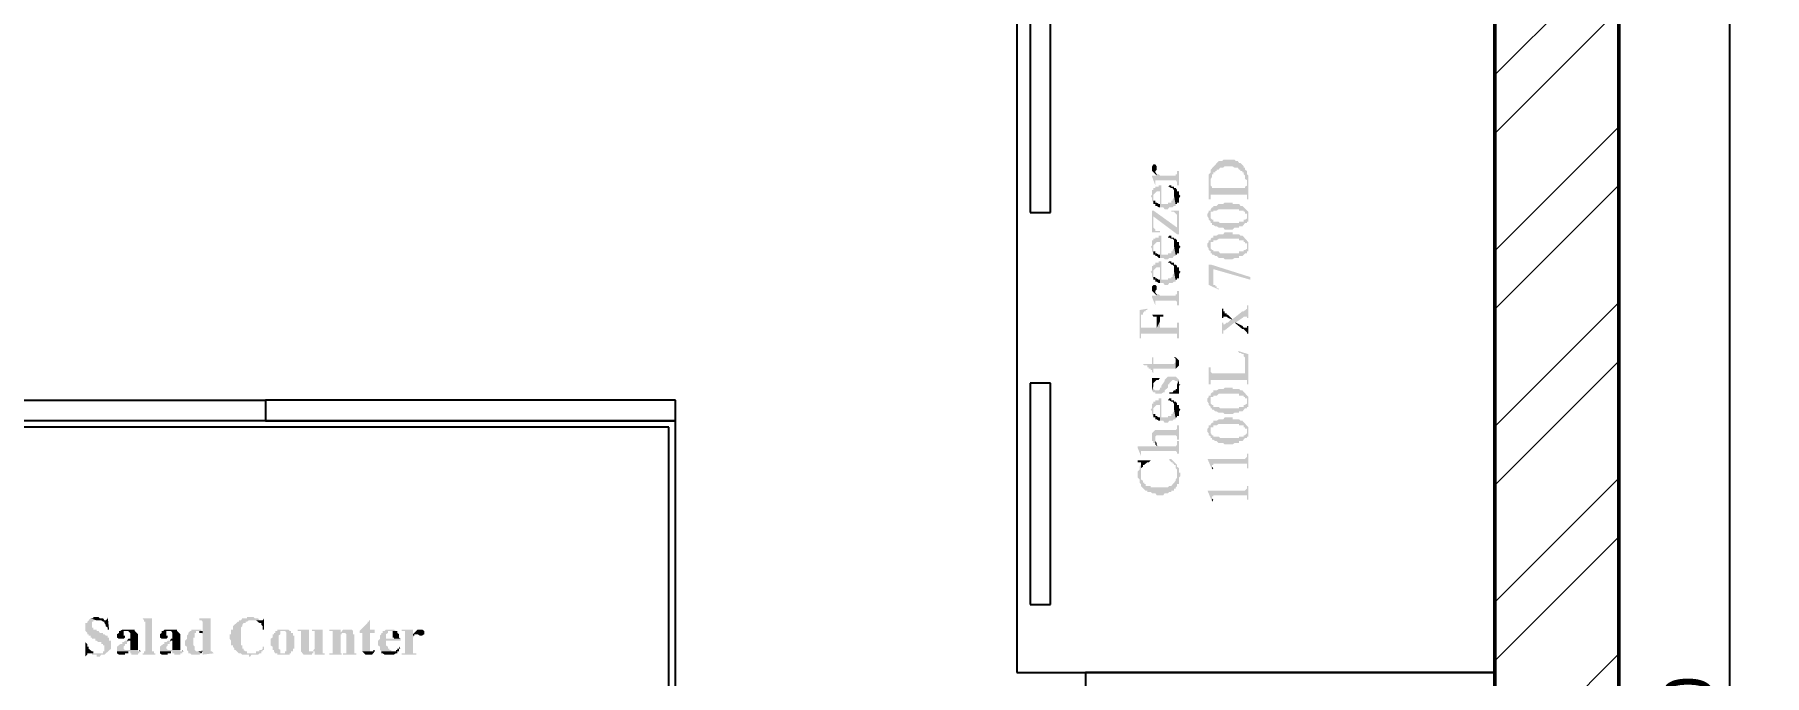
# Model space of a CAD drawing. Header units: millimetres. Extents: x 68727 to 319899, y -4876 to 265722.
# Drawn here: x 315072 to 317722, y 112807 to 113789 of the extents above; entities that cross this region are included whole.
import ezdxf

# ---------------------------------------------------------------- set-up
doc = ezdxf.new("R2010")
doc.units = ezdxf.units.MM
doc.linetypes.add('ACAD_ISO03W100', pattern=[30, 12, -18])
doc.linetypes.add('HIDDEN', pattern=[9.525, 6.35, -3.175])
doc.layers.add('Dimensions', color=172, linetype='Continuous')
doc.layers.add('glass', color=151, linetype='Continuous')
for name, color, linetype, lineweight in [('HACH', 252, 'Continuous', 13), ('LS_DR_Plan Beam', 9, 'HIDDEN', 0), ('LS_DR_Wall', 7, 'Continuous', 35), ('wall', 5, 'Continuous', 30)]:
    doc.layers.add(name, color=color, linetype=linetype, lineweight=lineweight)
doc.styles.get("Standard").update_dxf_attribs({"font": 'arial.ttf'})
doc.dimstyles.new('SC-25', dxfattribs={"dimtxt": 75, "dimasz": 0.4, "dimexe": 1, "dimexo": 100, "dimgap": 25, "dimtad": 1, "dimdec": 0, "dimzin": 0, "dimdsep": 46, "dimtxsty": 'Standard', "dimblk1": 'A1', "dimblk2": 'A1', "dimsah": 1, "dimcen": 0.09, "dimdle": 3, "dimclrd": 1, "dimclre": 1, "dimclrt": 1, "dimadec": 0, "dimazin": 0, "dimtfac": 1, "dimtdec": 0, "dimtofl": 0, "dimtmove": 0, "dimatfit": 2, "dimldrblk": 'A1', "dimfxl": 10, "dimfxlon": 1, "dimtolj": 1, "dimtzin": 0, "dimarcsym": 0})

# ---------------------------------------------------------------- blocks, each defined once
blk = doc.blocks.new('A1')
at = {"layer": 'wall', "color": 1}
for p, q in [((-138.1, 0), (-167.3, 40.5)), ((-167.3, -40.5), (-138.1, 0))]:
    blk.add_line(p, q, dxfattribs=at)
for centre, start, end in [((53.3, 586.5), 247.99998, 264.80355), ((53.3, -586.5), 95.19645, 112.00002)]:
    blk.add_arc(centre, 588.9, start, end, dxfattribs=at)
blk = doc.blocks.new('*D1001')
at = {"layer": 'Defpoints', "color": 0, "transparency": 16777216}
for p in [(317499, 115349.5), (317668.6, 115349.5), (317498.9, 110029.6)]:
    blk.add_point(p, dxfattribs=at)
at = {"layer": 'Dimensions', "color": 1, "lineweight": -2, "transparency": 16777216}
for p, q in [((317658.6, 115349.5), (317669.6, 115349.5)), ((317668.6, 110030), (317668.6, 115349.1)), ((317658.6, 110029.6), (317669.6, 110029.6))]:
    blk.add_line(p, q, dxfattribs=at)
at = {"layer": 'Dimensions', "color": 1, "lineweight": -2, "transparency": 16777216, "xscale": 0.4, "yscale": 0.4, "zscale": 0.4}
for p, rotation in [((317668.6, 115349.5), 90), ((317668.6, 110029.6), 270)]:
    blk.add_blockref('A1', p, dxfattribs=dict(at, rotation=rotation))
at = {"layer": 'Dimensions', "color": 1, "transparency": 16777216, "insert": (317605.3, 112689.5), "char_height": 75, "attachment_point": 5, "rotation": 90}
blk.add_mtext('\\A1;5320', dxfattribs=at)
blk = doc.blocks.new('kitchen')
at = {"layer": 'glass', "linetype": 'Continuous', "lineweight": -3}
for points in [[(-9.048, 46.302), (-9.084, 46.266), (-9.084, 46.178), (-9.172, 46.266), (-9.172, 46.39), (-9.137, 46.443), (-9.084, 46.443), (-9.048, 46.39), (-9.048, 46.302)], [(-6.632, 46.02), (-6.685, 46.055), (-6.685, 46.143), (-6.72, 46.178), (-6.72, 46.231), (-6.755, 46.231), (-6.755, 46.266), (-6.808, 46.266), (-6.808, 46.302), (-6.844, 46.302), (-6.879, 46.355), (-6.967, 46.355), (-7.02, 46.39), (-7.232, 46.39), (-7.267, 46.355), (-7.355, 46.355), (-7.39, 46.302), (-7.443, 46.302), (-7.443, 46.266), (-7.479, 46.266), (-7.479, 46.231), (-7.531, 46.231), (-7.531, 46.178), (-7.567, 46.178), (-7.567, 46.108), (-7.602, 46.055), (-7.602, 46.302), (-7.39, 46.531), (-7.302, 46.531), (-7.267, 46.566), (-6.967, 46.566), (-6.932, 46.531), (-6.879, 46.531), (-6.844, 46.478), (-6.808, 46.478), (-6.72, 46.39), (-6.72, 46.355), (-6.685, 46.355), (-6.685, 46.302), (-6.632, 46.266), (-6.632, 46.02)], [(-8.537, 45.332), (-8.59, 45.332), (-8.625, 45.296), (-8.713, 45.296), (-8.749, 45.243), (-8.837, 45.243), (-8.872, 45.296), (-8.96, 45.296), (-8.96, 45.72), (-9.048, 45.72), (-9.137, 45.631), (-9.137, 45.42), (-9.172, 45.473), (-9.172, 45.543), (-9.207, 45.596), (-9.172, 45.631), (-9.172, 45.755), (-9.137, 45.755), (-9.137, 45.808), (-9.084, 45.808), (-9.084, 45.843), (-8.996, 45.843), (-8.996, 45.878), (-8.925, 45.878), (-8.925, 45.385), (-8.749, 45.385), (-8.749, 45.42), (-8.66, 45.42), (-8.66, 45.473), (-8.625, 45.473), (-8.625, 45.508), (-8.59, 45.543), (-8.59, 45.631), (-8.537, 45.332)], [(-8.449, 45.878), (-8.502, 45.878), (-8.502, 45.967), (-8.537, 46.02), (-9.084, 46.02), (-9.084, 45.878), (-9.172, 46.108), (-9.172, 46.143), (-9.048, 46.143), (-9.048, 46.178), (-8.996, 46.178), (-8.96, 46.143), (-8.537, 46.143), (-8.537, 46.178), (-8.502, 46.178), (-8.502, 46.266), (-8.449, 46.266), (-8.449, 45.878)], [(-9.048, 46.143), (-9.084, 46.178), (-9.084, 46.231), (-9.048, 46.178), (-9.048, 46.143)], [(-8.413, 45.596), (-8.449, 45.543), (-8.449, 45.42), (-8.502, 45.42), (-8.502, 45.385), (-8.537, 45.385), (-8.537, 45.332), (-8.59, 45.631), (-8.59, 45.755), (-8.625, 45.808), (-8.66, 45.808), (-8.713, 45.843), (-8.749, 45.843), (-8.713, 45.878), (-8.66, 45.878), (-8.66, 45.843), (-8.59, 45.843), (-8.59, 45.808), (-8.537, 45.808), (-8.502, 45.755), (-8.502, 45.72), (-8.449, 45.72), (-8.449, 45.631), (-8.413, 45.596)], [(-6.597, 45.508), (-6.632, 45.508), (-6.632, 45.631), (-7.602, 45.631), (-7.602, 45.508), (-7.655, 45.508), (-7.655, 46.178), (-7.602, 46.231), (-7.602, 45.878), (-7.567, 45.843), (-7.567, 45.808), (-6.685, 45.808), (-6.685, 45.843), (-6.632, 45.878), (-6.632, 46.178), (-6.597, 46.143), (-6.597, 45.508)], [(-8.96, 45.296), (-8.996, 45.296), (-9.048, 45.332), (-9.084, 45.332), (-9.084, 45.385), (-9.137, 45.385), (-9.137, 45.473), (-9.084, 45.473), (-9.084, 45.42), (-9.048, 45.42), (-8.996, 45.385), (-8.96, 45.385), (-8.96, 45.296)], [(-6.597, 44.908), (-6.632, 45.049), (-6.632, 45.12), (-6.685, 45.12), (-6.685, 45.173), (-6.72, 45.173), (-6.72, 45.208), (-6.844, 45.208), (-6.844, 45.243), (-7.39, 45.243), (-7.443, 45.208), (-7.531, 45.208), (-7.531, 45.173), (-7.602, 45.173), (-7.602, 44.908), (-7.655, 44.961), (-7.655, 44.996), (-7.69, 45.049), (-7.69, 45.12), (-7.655, 45.173), (-7.655, 45.208), (-7.602, 45.208), (-7.602, 45.243), (-7.567, 45.296), (-7.531, 45.296), (-7.531, 45.332), (-7.443, 45.332), (-7.39, 45.385), (-7.267, 45.385), (-7.232, 45.42), (-7.02, 45.42), (-7.02, 45.385), (-6.844, 45.385), (-6.808, 45.332), (-6.755, 45.332), (-6.597, 45.173), (-6.597, 44.908)], [(-8.96, 44.626), (-9.172, 44.626), (-9.172, 45.208), (-9.137, 45.208), (-9.137, 44.75), (-9.084, 44.697), (-9.084, 44.661), (-8.96, 44.661), (-8.96, 44.626)], [(-8.502, 44.573), (-9.137, 45.049), (-9.137, 45.208), (-8.502, 44.75), (-8.502, 44.573)], [(-8.449, 44.573), (-8.502, 44.573), (-8.502, 45.085), (-8.59, 45.173), (-8.66, 45.173), (-8.66, 45.208), (-8.449, 45.208), (-8.449, 44.573)], [(-6.597, 44.908), (-6.632, 44.908), (-6.632, 44.873), (-6.685, 44.873), (-6.755, 44.785), (-6.844, 44.785), (-6.844, 44.75), (-6.967, 44.75), (-7.02, 44.697), (-7.232, 44.697), (-7.267, 44.75), (-7.39, 44.75), (-7.443, 44.785), (-7.479, 44.785), (-7.531, 44.82), (-7.567, 44.82), (-7.567, 44.873), (-7.602, 44.873), (-7.602, 44.996), (-7.567, 44.961), (-7.531, 44.961), (-7.531, 44.908), (-7.39, 44.908), (-7.355, 44.873), (-6.844, 44.873), (-6.844, 44.908), (-6.72, 44.908), (-6.72, 44.961), (-6.685, 44.961), (-6.632, 44.996), (-6.632, 45.049), (-6.597, 44.908)], [(-8.537, 43.991), (-8.59, 43.991), (-8.625, 43.938), (-8.713, 43.938), (-8.749, 43.903), (-8.837, 43.903), (-8.872, 43.938), (-8.96, 43.938), (-8.96, 44.361), (-9.048, 44.361), (-9.137, 44.273), (-9.137, 44.062), (-9.172, 44.115), (-9.172, 44.185), (-9.207, 44.238), (-9.172, 44.273), (-9.172, 44.414), (-9.137, 44.414), (-9.137, 44.45), (-9.084, 44.45), (-9.084, 44.485), (-8.996, 44.485), (-8.996, 44.538), (-8.925, 44.538), (-8.925, 44.026), (-8.749, 44.026), (-8.749, 44.062), (-8.66, 44.062), (-8.66, 44.115), (-8.625, 44.115), (-8.625, 44.15), (-8.59, 44.185), (-8.59, 44.273), (-8.537, 43.991)], [(-8.413, 44.238), (-8.449, 44.185), (-8.449, 44.062), (-8.502, 44.062), (-8.502, 44.026), (-8.537, 44.026), (-8.537, 43.991), (-8.59, 44.273), (-8.59, 44.414), (-8.625, 44.45), (-8.66, 44.45), (-8.713, 44.485), (-8.749, 44.485), (-8.713, 44.538), (-8.66, 44.538), (-8.66, 44.485), (-8.59, 44.485), (-8.59, 44.45), (-8.537, 44.45), (-8.502, 44.414), (-8.502, 44.361), (-8.449, 44.361), (-8.449, 44.273), (-8.413, 44.238)], [(-6.597, 44.115), (-6.632, 44.238), (-6.632, 44.326), (-6.685, 44.326), (-6.685, 44.361), (-6.72, 44.361), (-6.72, 44.414), (-6.844, 44.414), (-6.844, 44.45), (-7.39, 44.45), (-7.443, 44.414), (-7.531, 44.414), (-7.531, 44.361), (-7.602, 44.361), (-7.602, 44.115), (-7.655, 44.15), (-7.655, 44.185), (-7.69, 44.238), (-7.69, 44.326), (-7.655, 44.361), (-7.655, 44.414), (-7.602, 44.414), (-7.602, 44.45), (-7.567, 44.485), (-7.531, 44.485), (-7.531, 44.538), (-7.443, 44.538), (-7.39, 44.573), (-7.267, 44.573), (-7.232, 44.626), (-7.02, 44.626), (-7.02, 44.573), (-6.844, 44.573), (-6.808, 44.538), (-6.755, 44.538), (-6.597, 44.361), (-6.597, 44.115)], [(-8.96, 43.938), (-8.996, 43.938), (-9.048, 43.991), (-9.084, 43.991), (-9.084, 44.026), (-9.137, 44.026), (-9.137, 44.115), (-9.084, 44.115), (-9.084, 44.062), (-9.048, 44.062), (-8.996, 44.026), (-8.96, 44.026), (-8.96, 43.938)], [(-6.597, 44.115), (-6.632, 44.115), (-6.632, 44.062), (-6.685, 44.062), (-6.755, 43.991), (-6.844, 43.991), (-6.844, 43.938), (-6.967, 43.938), (-7.02, 43.903), (-7.232, 43.903), (-7.267, 43.938), (-7.39, 43.938), (-7.443, 43.991), (-7.479, 43.991), (-7.531, 44.026), (-7.567, 44.026), (-7.567, 44.062), (-7.602, 44.062), (-7.602, 44.185), (-7.567, 44.15), (-7.531, 44.15), (-7.531, 44.115), (-7.39, 44.115), (-7.355, 44.062), (-6.844, 44.062), (-6.844, 44.115), (-6.72, 44.115), (-6.72, 44.15), (-6.685, 44.15), (-6.632, 44.185), (-6.632, 44.238), (-6.597, 44.115)], [(-8.537, 43.303), (-8.59, 43.303), (-8.625, 43.268), (-8.713, 43.268), (-8.749, 43.215), (-8.837, 43.215), (-8.872, 43.268), (-8.96, 43.268), (-8.96, 43.691), (-9.048, 43.691), (-9.137, 43.603), (-9.137, 43.391), (-9.172, 43.427), (-9.172, 43.515), (-9.207, 43.568), (-9.172, 43.603), (-9.172, 43.726), (-9.137, 43.726), (-9.137, 43.762), (-9.084, 43.762), (-9.084, 43.815), (-8.996, 43.815), (-8.996, 43.85), (-8.925, 43.85), (-8.925, 43.356), (-8.749, 43.356), (-8.749, 43.391), (-8.66, 43.391), (-8.66, 43.427), (-8.625, 43.427), (-8.625, 43.48), (-8.59, 43.515), (-8.59, 43.603), (-8.537, 43.303)], [(-8.413, 43.568), (-8.449, 43.515), (-8.449, 43.391), (-8.502, 43.391), (-8.502, 43.356), (-8.537, 43.356), (-8.537, 43.303), (-8.59, 43.603), (-8.59, 43.726), (-8.625, 43.762), (-8.66, 43.762), (-8.713, 43.815), (-8.749, 43.815), (-8.713, 43.85), (-8.66, 43.85), (-8.66, 43.815), (-8.59, 43.815), (-8.59, 43.762), (-8.537, 43.762), (-8.502, 43.726), (-8.502, 43.691), (-8.449, 43.691), (-8.449, 43.603), (-8.413, 43.568)], [(-7.39, 43.091), (-7.655, 43.215), (-7.655, 43.762), (-7.602, 43.762), (-7.531, 43.638), (-7.531, 43.215), (-7.479, 43.215), (-7.479, 43.18), (-7.443, 43.18), (-7.443, 43.127), (-7.39, 43.127), (-7.39, 43.091)], [(-6.544, 43.356), (-7.531, 43.638), (-7.602, 43.762), (-6.544, 43.427), (-6.544, 43.356)], [(-9.048, 43.091), (-9.084, 43.056), (-9.084, 42.968), (-9.172, 43.056), (-9.172, 43.18), (-9.137, 43.215), (-9.084, 43.215), (-9.048, 43.18), (-9.048, 43.091)], [(-8.449, 42.668), (-8.502, 42.668), (-8.502, 42.756), (-8.537, 42.792), (-9.084, 42.792), (-9.084, 42.668), (-9.172, 42.88), (-9.172, 42.933), (-9.048, 42.933), (-9.048, 42.968), (-8.996, 42.968), (-8.96, 42.933), (-8.537, 42.933), (-8.537, 42.968), (-8.502, 42.968), (-8.502, 43.056), (-8.449, 43.056), (-8.449, 42.668)], [(-8.96, 43.268), (-8.996, 43.268), (-9.048, 43.303), (-9.084, 43.303), (-9.084, 43.356), (-9.137, 43.356), (-9.137, 43.427), (-9.084, 43.427), (-9.084, 43.391), (-9.048, 43.391), (-8.996, 43.356), (-8.96, 43.356), (-8.96, 43.268)], [(-9.295, 42.545), (-9.348, 42.545), (-9.348, 42.509), (-9.384, 42.509), (-9.419, 42.456), (-9.419, 42.421), (-9.472, 42.421), (-9.472, 41.786), (-9.507, 41.786), (-9.507, 42.545), (-9.295, 42.58), (-9.295, 42.545)], [(-9.048, 42.933), (-9.084, 42.968), (-9.084, 43.003), (-9.048, 42.968), (-9.048, 42.933)], [(-6.597, 42.333), (-6.632, 42.333), (-6.632, 42.368), (-6.72, 42.368), (-6.755, 42.333), (-6.932, 42.21), (-6.967, 42.21), (-7.143, 42.068), (-7.232, 41.998), (-7.267, 41.998), (-7.267, 41.91), (-7.302, 41.91), (-7.302, 42.21), (-7.267, 42.21), (-7.267, 42.157), (-7.232, 42.157), (-7.179, 42.21), (-7.143, 42.21), (-7.055, 42.298), (-7.02, 42.298), (-6.755, 42.509), (-6.72, 42.509), (-6.632, 42.58), (-6.632, 42.668), (-6.597, 42.668), (-6.597, 42.333)], [(-7.02, 42.298), (-7.055, 42.298), (-7.143, 42.333), (-7.179, 42.368), (-7.267, 42.368), (-7.267, 42.333), (-7.302, 42.333), (-7.302, 42.58), (-7.267, 42.58), (-7.267, 42.509), (-7.232, 42.509), (-7.232, 42.456), (-7.179, 42.456), (-7.179, 42.421), (-7.143, 42.421), (-7.02, 42.298)], [(-8.449, 41.786), (-8.502, 41.786), (-8.502, 41.91), (-9.472, 41.91), (-9.472, 42.068), (-9.048, 42.068), (-8.96, 42.245), (-8.96, 42.068), (-8.502, 42.068), (-8.502, 42.21), (-8.449, 42.21), (-8.449, 41.786)], [(-8.872, 42.368), (-8.96, 42.368), (-8.96, 42.245), (-9.048, 42.068), (-9.048, 42.368), (-9.137, 42.368), (-9.172, 42.421), (-8.872, 42.421), (-8.872, 42.368)], [(-6.597, 41.91), (-6.632, 41.91), (-6.632, 41.945), (-6.72, 42.033), (-6.755, 42.033), (-6.967, 42.21), (-6.932, 42.21), (-6.755, 42.121), (-6.72, 42.068), (-6.632, 42.068), (-6.632, 42.121), (-6.597, 42.121), (-6.597, 41.91)], [(-8.537, 40.975), (-9.137, 40.975), (-9.137, 40.851), (-9.172, 40.887), (-9.172, 40.94), (-9.207, 40.94), (-9.207, 40.975), (-9.26, 40.975), (-9.26, 41.01), (-9.295, 41.01), (-9.295, 41.063), (-9.384, 41.063), (-9.419, 41.098), (-9.172, 41.098), (-9.172, 41.275), (-9.137, 41.275), (-9.137, 41.098), (-8.59, 41.098), (-8.537, 41.151), (-8.537, 40.975)], [(-8.449, 41.063), (-8.537, 40.975), (-8.537, 41.239), (-8.59, 41.275), (-8.537, 41.275), (-8.449, 41.186), (-8.449, 41.063)], [(-6.597, 40.551), (-6.632, 40.551), (-6.632, 40.675), (-6.685, 41.01), (-6.685, 41.275), (-6.72, 41.31), (-6.72, 41.363), (-6.755, 41.363), (-6.808, 41.398), (-6.844, 41.398), (-6.879, 41.451), (-6.597, 41.363), (-6.597, 40.551)], [(-8.449, 40.675), (-8.502, 40.551), (-8.502, 40.64), (-8.537, 40.64), (-8.59, 40.675), (-8.625, 40.675), (-8.713, 40.587), (-8.713, 40.551), (-8.749, 40.551), (-8.749, 40.463), (-8.837, 40.393), (-8.837, 40.34), (-8.872, 40.34), (-8.925, 40.305), (-9.084, 40.305), (-9.084, 40.34), (-9.137, 40.34), (-9.172, 40.393), (-9.137, 40.516), (-9.137, 40.428), (-9.084, 40.393), (-8.996, 40.393), (-8.96, 40.428), (-8.96, 40.463), (-8.925, 40.463), (-8.925, 40.516), (-8.837, 40.64), (-8.837, 40.675), (-8.749, 40.763), (-8.537, 40.763), (-8.449, 40.675)], [(-8.96, 40.728), (-8.996, 40.675), (-9.048, 40.675), (-9.137, 40.587), (-9.137, 40.516), (-9.172, 40.393), (-9.172, 40.728), (-8.96, 40.728)], [(-6.632, 40.675), (-7.602, 40.675), (-7.602, 40.551), (-7.655, 40.551), (-7.655, 41.01), (-7.602, 41.01), (-7.602, 40.887), (-7.567, 40.851), (-6.685, 40.851), (-6.685, 41.01), (-6.632, 40.675)], [(-8.449, 40.305), (-8.713, 40.305), (-8.713, 40.34), (-8.625, 40.34), (-8.59, 40.393), (-8.537, 40.393), (-8.537, 40.428), (-8.502, 40.428), (-8.502, 40.551), (-8.449, 40.675), (-8.449, 40.305)], [(-8.413, 40.551), (-8.449, 40.516), (-8.449, 40.551), (-8.413, 40.551)], [(-6.597, 39.952), (-6.632, 40.093), (-6.632, 40.181), (-6.685, 40.181), (-6.685, 40.216), (-6.72, 40.216), (-6.72, 40.252), (-6.844, 40.252), (-6.844, 40.305), (-7.39, 40.305), (-7.443, 40.252), (-7.531, 40.252), (-7.531, 40.216), (-7.602, 40.216), (-7.602, 39.952), (-7.655, 40.005), (-7.655, 40.04), (-7.69, 40.093), (-7.69, 40.181), (-7.655, 40.216), (-7.655, 40.252), (-7.602, 40.252), (-7.602, 40.305), (-7.567, 40.34), (-7.531, 40.34), (-7.531, 40.393), (-7.443, 40.393), (-7.39, 40.428), (-7.267, 40.428), (-7.232, 40.463), (-7.02, 40.463), (-7.02, 40.428), (-6.844, 40.428), (-6.808, 40.393), (-6.755, 40.393), (-6.597, 40.216), (-6.597, 39.952)], [(-8.537, 39.617), (-8.59, 39.617), (-8.625, 39.581), (-8.713, 39.581), (-8.749, 39.528), (-8.837, 39.528), (-8.872, 39.581), (-8.96, 39.581), (-8.96, 40.005), (-9.048, 40.005), (-9.137, 39.916), (-9.137, 39.705), (-9.172, 39.758), (-9.172, 39.828), (-9.207, 39.881), (-9.172, 39.916), (-9.172, 40.04), (-9.137, 40.04), (-9.137, 40.093), (-9.084, 40.093), (-9.084, 40.128), (-8.996, 40.128), (-8.996, 40.181), (-8.925, 40.181), (-8.925, 39.67), (-8.749, 39.67), (-8.749, 39.705), (-8.66, 39.705), (-8.66, 39.758), (-8.625, 39.758), (-8.625, 39.793), (-8.59, 39.828), (-8.59, 39.916), (-8.537, 39.617)], [(-8.413, 39.881), (-8.449, 39.828), (-8.449, 39.705), (-8.502, 39.705), (-8.502, 39.67), (-8.537, 39.67), (-8.537, 39.617), (-8.59, 39.916), (-8.59, 40.04), (-8.625, 40.093), (-8.66, 40.093), (-8.713, 40.128), (-8.749, 40.128), (-8.713, 40.181), (-8.66, 40.181), (-8.66, 40.128), (-8.59, 40.128), (-8.59, 40.093), (-8.537, 40.093), (-8.502, 40.04), (-8.502, 40.005), (-8.449, 40.005), (-8.449, 39.916), (-8.413, 39.881)], [(-6.597, 39.952), (-6.632, 39.952), (-6.632, 39.916), (-6.685, 39.916), (-6.755, 39.828), (-6.844, 39.828), (-6.844, 39.793), (-6.967, 39.793), (-7.02, 39.758), (-7.232, 39.758), (-7.267, 39.793), (-7.39, 39.793), (-7.443, 39.828), (-7.479, 39.828), (-7.531, 39.881), (-7.567, 39.881), (-7.567, 39.916), (-7.602, 39.916), (-7.602, 40.04), (-7.567, 40.005), (-7.531, 40.005), (-7.531, 39.952), (-7.39, 39.952), (-7.355, 39.916), (-6.844, 39.916), (-6.844, 39.952), (-6.72, 39.952), (-6.72, 40.005), (-6.685, 40.005), (-6.632, 40.04), (-6.632, 40.093), (-6.597, 39.952)], [(-8.449, 39.07), (-8.502, 39.07), (-8.502, 39.158), (-8.537, 39.193), (-9.048, 39.193), (-9.084, 39.158), (-9.084, 38.982), (-9.137, 38.982), (-9.137, 39.035), (-9.172, 39.035), (-9.172, 39.246), (-9.084, 39.334), (-8.537, 39.334), (-8.502, 39.37), (-8.502, 39.458), (-8.449, 39.458), (-8.449, 39.07)], [(-8.96, 39.581), (-8.996, 39.581), (-9.048, 39.617), (-9.084, 39.617), (-9.084, 39.67), (-9.137, 39.67), (-9.137, 39.758), (-9.084, 39.758), (-9.084, 39.705), (-9.048, 39.705), (-8.996, 39.67), (-8.96, 39.67), (-8.96, 39.581)], [(-6.597, 39.158), (-6.632, 39.281), (-6.632, 39.37), (-6.685, 39.37), (-6.685, 39.405), (-6.72, 39.405), (-6.72, 39.458), (-6.844, 39.458), (-6.844, 39.493), (-7.39, 39.493), (-7.443, 39.458), (-7.531, 39.458), (-7.531, 39.405), (-7.602, 39.405), (-7.602, 39.158), (-7.655, 39.193), (-7.655, 39.246), (-7.69, 39.281), (-7.69, 39.37), (-7.655, 39.405), (-7.655, 39.458), (-7.602, 39.458), (-7.602, 39.493), (-7.567, 39.528), (-7.531, 39.528), (-7.531, 39.581), (-7.443, 39.581), (-7.39, 39.617), (-7.267, 39.617), (-7.232, 39.67), (-7.02, 39.67), (-7.02, 39.617), (-6.844, 39.617), (-6.808, 39.581), (-6.755, 39.581), (-6.597, 39.405), (-6.597, 39.158)], [(-8.449, 38.699), (-8.502, 38.699), (-8.502, 38.735), (-8.537, 38.77), (-9.472, 38.77), (-9.472, 38.646), (-9.56, 38.858), (-9.56, 38.893), (-9.048, 38.893), (-9.048, 38.946), (-8.996, 38.893), (-8.537, 38.893), (-8.502, 38.946), (-8.502, 39.035), (-8.449, 39.035), (-8.449, 38.699)], [(-9.048, 38.893), (-9.084, 38.946), (-9.084, 39.035), (-9.048, 38.982), (-9.048, 38.893)], [(-6.597, 39.158), (-6.632, 39.158), (-6.632, 39.123), (-6.685, 39.123), (-6.755, 39.035), (-6.844, 39.035), (-6.844, 38.982), (-6.967, 38.982), (-7.02, 38.946), (-7.232, 38.946), (-7.267, 38.982), (-7.39, 38.982), (-7.443, 39.035), (-7.479, 39.035), (-7.531, 39.07), (-7.567, 39.07), (-7.567, 39.123), (-7.602, 39.123), (-7.602, 39.246), (-7.567, 39.193), (-7.531, 39.193), (-7.531, 39.158), (-7.39, 39.158), (-7.355, 39.123), (-6.844, 39.123), (-6.844, 39.158), (-6.72, 39.158), (-6.72, 39.193), (-6.685, 39.193), (-6.632, 39.246), (-6.632, 39.281), (-6.597, 39.158)], [(-9.207, 38.523), (-9.26, 38.47), (-9.295, 38.47), (-9.384, 38.4), (-9.419, 38.4), (-9.419, 38.347), (-9.472, 38.311), (-9.472, 38.47), (-9.56, 38.47), (-9.56, 38.523), (-9.207, 38.523)], [(-8.413, 38.1), (-8.449, 38.064), (-8.449, 37.888), (-8.502, 37.888), (-8.502, 38.276), (-8.537, 38.311), (-8.537, 38.4), (-8.59, 38.4), (-8.59, 38.435), (-8.625, 38.435), (-8.625, 38.47), (-8.66, 38.47), (-8.713, 38.523), (-8.713, 38.558), (-8.66, 38.558), (-8.502, 38.4), (-8.502, 38.347), (-8.449, 38.311), (-8.449, 38.188), (-8.413, 38.188), (-8.413, 38.1)], [(-6.597, 38.311), (-6.632, 38.311), (-6.632, 38.435), (-7.531, 38.435), (-7.531, 38.4), (-7.567, 38.4), (-7.567, 38.276), (-7.69, 38.558), (-6.685, 38.558), (-6.632, 38.611), (-6.632, 38.699), (-6.597, 38.699), (-6.597, 38.311)], [(-8.502, 37.835), (-8.537, 37.8), (-8.537, 37.765), (-8.59, 37.765), (-8.59, 37.712), (-8.66, 37.712), (-8.66, 37.676), (-8.713, 37.676), (-8.749, 37.641), (-8.837, 37.641), (-8.872, 37.588), (-9.048, 37.588), (-9.084, 37.641), (-9.172, 37.641), (-9.207, 37.676), (-9.295, 37.676), (-9.295, 37.712), (-9.348, 37.712), (-9.472, 37.835), (-9.472, 37.888), (-9.507, 37.923), (-9.507, 38.011), (-9.56, 38.064), (-9.56, 38.223), (-9.507, 38.276), (-9.507, 38.347), (-9.472, 38.4), (-9.472, 38.011), (-9.419, 37.976), (-9.419, 37.923), (-9.384, 37.923), (-9.384, 37.888), (-9.348, 37.888), (-9.348, 37.835), (-9.207, 37.835), (-9.207, 37.8), (-8.749, 37.8), (-8.713, 37.835), (-8.66, 37.835), (-8.537, 37.976), (-8.537, 38.011), (-8.502, 38.064), (-8.502, 37.835)], [(-7.531, 38.311), (-7.567, 38.276), (-7.567, 38.347), (-7.531, 38.311)], [(-6.597, 37.465), (-6.632, 37.465), (-6.632, 37.588), (-7.531, 37.588), (-7.531, 37.553), (-7.567, 37.553), (-7.567, 37.412), (-7.69, 37.712), (-6.685, 37.712), (-6.632, 37.765), (-6.632, 37.835), (-6.597, 37.835), (-6.597, 37.465)], [(-7.531, 37.465), (-7.567, 37.412), (-7.567, 37.5), (-7.531, 37.465)], [(-37.024, 33.478), (-37.2, 33.32), (-37.288, 33.32), (-37.324, 33.267), (-37.412, 33.267), (-37.412, 33.32), (-37.535, 33.32), (-37.535, 33.355), (-37.235, 33.355), (-37.235, 33.408), (-37.2, 33.408), (-37.2, 33.566), (-37.235, 33.566), (-37.235, 33.602), (-37.288, 33.602), (-37.288, 33.655), (-37.359, 33.655), (-37.412, 33.69), (-37.447, 33.69), (-37.447, 33.743), (-37.535, 33.743), (-37.535, 33.778), (-37.571, 33.778), (-37.571, 33.831), (-37.623, 33.831), (-37.623, 33.866), (-37.659, 33.866), (-37.659, 33.902), (-37.712, 33.955), (-37.712, 34.166), (-37.659, 34.166), (-37.659, 34.201), (-37.571, 34.29), (-37.412, 34.237), (-37.5, 34.237), (-37.5, 34.201), (-37.535, 34.201), (-37.535, 34.043), (-37.5, 34.043), (-37.5, 33.99), (-37.412, 33.99), (-37.412, 33.955), (-37.359, 33.955), (-37.324, 33.902), (-37.235, 33.902), (-37.235, 33.866), (-37.2, 33.866), (-37.165, 33.831), (-37.112, 33.831), (-37.112, 33.778), (-37.077, 33.778), (-37.077, 33.69), (-37.024, 33.69), (-37.024, 33.478)], [(-37.2, 34.237), (-37.412, 34.237), (-37.571, 34.29), (-37.5, 34.29), (-37.5, 34.325), (-37.359, 34.325), (-37.324, 34.29), (-37.235, 34.29), (-37.2, 34.237)], [(-37.077, 33.99), (-37.112, 33.99), (-37.112, 34.043), (-37.165, 34.078), (-37.165, 34.113), (-37.2, 34.166), (-37.2, 34.201), (-37.235, 34.201), (-37.288, 34.237), (-37.165, 34.237), (-37.112, 34.29), (-37.112, 34.325), (-37.077, 33.99)], [(-35.842, 33.32), (-36.177, 33.32), (-36.177, 33.355), (-36.142, 33.355), (-36.142, 33.408), (-36.106, 33.408), (-36.106, 34.201), (-36.142, 34.201), (-36.142, 34.237), (-36.177, 34.29), (-35.93, 34.29), (-35.93, 33.408), (-35.877, 33.408), (-35.877, 33.355), (-35.842, 33.355), (-35.842, 33.32)], [(-34.272, 33.355), (-34.572, 33.32), (-34.572, 33.408), (-34.607, 33.408), (-34.607, 33.443), (-34.572, 33.443), (-34.572, 33.866), (-34.607, 33.902), (-34.572, 33.902), (-34.572, 34.201), (-34.607, 34.237), (-34.66, 34.237), (-34.66, 34.29), (-34.36, 34.29), (-34.36, 33.408), (-34.325, 33.408), (-34.272, 33.355)], [(-33.055, 34.237), (-33.337, 34.237), (-33.39, 34.201), (-33.425, 34.201), (-33.425, 34.166), (-33.478, 34.166), (-33.514, 34.113), (-33.514, 34.078), (-33.549, 34.043), (-33.549, 33.566), (-33.514, 33.566), (-33.514, 33.478), (-33.478, 33.478), (-33.478, 33.443), (-33.425, 33.408), (-33.39, 33.408), (-33.39, 33.355), (-33.602, 33.355), (-33.69, 33.443), (-33.725, 33.443), (-33.725, 33.478), (-33.761, 33.531), (-33.761, 33.566), (-33.813, 33.566), (-33.813, 33.69), (-33.849, 33.743), (-33.849, 33.866), (-33.813, 33.866), (-33.813, 33.99), (-33.761, 33.99), (-33.761, 34.078), (-33.637, 34.201), (-33.602, 34.201), (-33.602, 34.237), (-33.549, 34.237), (-33.514, 34.29), (-33.39, 34.29), (-33.39, 34.325), (-33.214, 34.325), (-33.178, 34.29), (-33.09, 34.29), (-33.055, 34.237)], [(-32.931, 33.99), (-32.967, 33.99), (-32.967, 34.078), (-33.002, 34.113), (-33.002, 34.166), (-33.055, 34.166), (-33.143, 34.237), (-32.967, 34.237), (-32.931, 34.29), (-32.931, 33.99)], [(-36.653, 33.778), (-36.689, 33.743), (-36.812, 33.743), (-36.865, 33.778), (-36.865, 33.866), (-36.812, 33.902), (-36.812, 33.955), (-36.689, 33.955), (-36.689, 33.831), (-36.653, 33.831), (-36.653, 33.778)], [(-36.301, 33.443), (-36.512, 33.443), (-36.512, 33.69), (-36.6, 33.69), (-36.565, 33.743), (-36.512, 33.743), (-36.512, 33.902), (-36.565, 33.955), (-36.777, 33.955), (-36.724, 33.99), (-36.389, 33.99), (-36.389, 33.955), (-36.301, 33.866), (-36.301, 33.443)], [(-35.507, 33.778), (-35.542, 33.743), (-35.666, 33.743), (-35.718, 33.778), (-35.718, 33.866), (-35.666, 33.902), (-35.666, 33.955), (-35.542, 33.955), (-35.542, 33.831), (-35.507, 33.831), (-35.507, 33.778)], [(-35.172, 33.443), (-35.383, 33.443), (-35.383, 33.69), (-35.454, 33.69), (-35.419, 33.743), (-35.383, 33.743), (-35.383, 33.902), (-35.419, 33.955), (-35.63, 33.955), (-35.595, 33.99), (-35.26, 33.99), (-35.26, 33.955), (-35.172, 33.866), (-35.172, 33.443)], [(-34.607, 33.355), (-34.66, 33.32), (-34.872, 33.32), (-34.907, 33.355), (-34.96, 33.355), (-34.96, 33.408), (-34.995, 33.443), (-34.995, 33.531), (-35.048, 33.566), (-35.048, 33.69), (-34.995, 33.743), (-34.995, 33.831), (-34.96, 33.866), (-34.96, 33.902), (-34.907, 33.955), (-34.872, 33.955), (-34.872, 33.99), (-34.607, 33.99), (-34.607, 33.955), (-34.748, 33.955), (-34.748, 33.902), (-34.784, 33.902), (-34.784, 33.778), (-34.819, 33.778), (-34.819, 33.566), (-34.784, 33.531), (-34.784, 33.443), (-34.748, 33.408), (-34.695, 33.408), (-34.607, 33.355)], [(-34.572, 33.902), (-34.66, 33.902), (-34.66, 33.955), (-34.572, 33.955), (-34.572, 33.902)], [(-32.491, 33.355), (-32.632, 33.355), (-32.667, 33.408), (-32.667, 33.443), (-32.702, 33.443), (-32.702, 33.531), (-32.755, 33.566), (-32.755, 33.743), (-32.702, 33.778), (-32.702, 33.866), (-32.667, 33.866), (-32.667, 33.902), (-32.632, 33.902), (-32.632, 33.955), (-32.491, 33.955), (-32.491, 33.866), (-32.543, 33.831), (-32.543, 33.478), (-32.491, 33.443), (-32.491, 33.355)], [(-32.12, 33.478), (-32.155, 33.478), (-32.155, 33.408), (-32.208, 33.408), (-32.208, 33.355), (-32.244, 33.355), (-32.244, 33.32), (-32.579, 33.32), (-32.579, 33.355), (-32.367, 33.355), (-32.367, 33.408), (-32.332, 33.408), (-32.332, 33.902), (-32.367, 33.955), (-32.579, 33.955), (-32.579, 33.99), (-32.279, 33.99), (-32.244, 33.955), (-32.208, 33.955), (-32.208, 33.902), (-32.155, 33.902), (-32.155, 33.831), (-32.12, 33.831), (-32.12, 33.478)], [(-31.609, 33.355), (-31.644, 33.355), (-31.644, 33.32), (-31.873, 33.32), (-31.944, 33.408), (-31.944, 33.955), (-32.032, 33.955), (-32.032, 33.99), (-31.732, 33.99), (-31.732, 33.408), (-31.609, 33.408), (-31.609, 33.355)], [(-31.309, 33.32), (-31.573, 33.32), (-31.573, 33.408), (-31.609, 33.408), (-31.609, 33.443), (-31.573, 33.478), (-31.573, 33.955), (-31.644, 33.955), (-31.644, 33.99), (-31.362, 33.99), (-31.362, 33.355), (-31.309, 33.355), (-31.309, 33.32)], [(-30.85, 33.32), (-31.185, 33.32), (-31.185, 33.355), (-31.097, 33.355), (-31.097, 33.955), (-31.185, 33.955), (-31.185, 33.99), (-30.885, 33.99), (-30.885, 33.902), (-30.85, 33.902), (-30.85, 33.866), (-30.885, 33.866), (-30.885, 33.355), (-30.85, 33.355), (-30.85, 33.32)], [(-30.462, 33.32), (-30.815, 33.32), (-30.815, 33.355), (-30.727, 33.355), (-30.727, 33.866), (-30.762, 33.902), (-30.885, 33.902), (-30.815, 33.99), (-30.586, 33.99), (-30.55, 33.955), (-30.55, 33.866), (-30.515, 33.866), (-30.515, 33.355), (-30.462, 33.355), (-30.462, 33.32)], [(-29.968, 33.902), (-30.092, 33.902), (-30.092, 33.408), (-30.303, 33.408), (-30.303, 33.902), (-30.374, 33.902), (-30.374, 33.955), (-30.162, 34.166), (-30.162, 34.201), (-30.127, 34.201), (-30.127, 34.237), (-30.092, 34.237), (-30.092, 33.99), (-29.968, 33.99), (-29.968, 33.902)], [(-29.28, 33.69), (-29.668, 33.69), (-29.668, 33.566), (-29.615, 33.531), (-29.615, 33.478), (-29.58, 33.478), (-29.58, 33.443), (-29.527, 33.443), (-29.527, 33.408), (-29.792, 33.408), (-29.827, 33.443), (-29.827, 33.531), (-29.88, 33.566), (-29.88, 33.69), (-29.827, 33.743), (-29.827, 33.831), (-29.792, 33.866), (-29.792, 33.902), (-29.756, 33.902), (-29.756, 33.955), (-29.704, 33.955), (-29.668, 33.99), (-29.457, 33.99), (-29.404, 33.955), (-29.615, 33.955), (-29.615, 33.902), (-29.668, 33.866), (-29.668, 33.743), (-29.28, 33.743), (-29.28, 33.69)], [(-29.28, 33.743), (-29.457, 33.743), (-29.457, 33.778), (-29.492, 33.778), (-29.492, 33.955), (-29.368, 33.955), (-29.368, 33.902), (-29.316, 33.866), (-29.316, 33.778), (-29.28, 33.743)], [(-28.857, 33.32), (-29.245, 33.32), (-29.245, 33.355), (-29.157, 33.355), (-29.157, 33.955), (-29.245, 33.955), (-29.245, 33.99), (-28.945, 33.99), (-28.945, 33.831), (-28.91, 33.831), (-28.945, 33.778), (-28.945, 33.355), (-28.857, 33.355), (-28.857, 33.32)], [(-28.645, 33.866), (-28.91, 33.866), (-28.91, 33.831), (-28.945, 33.831), (-28.945, 33.866), (-28.822, 33.99), (-28.698, 33.99), (-28.645, 33.955), (-28.645, 33.866)], [(-28.645, 33.866), (-28.698, 33.831), (-28.769, 33.831), (-28.822, 33.866), (-28.645, 33.866)], [(-37.5, 33.355), (-37.659, 33.355), (-37.659, 33.32), (-37.712, 33.267), (-37.712, 33.655), (-37.659, 33.602), (-37.659, 33.531), (-37.623, 33.531), (-37.623, 33.478), (-37.535, 33.408), (-37.5, 33.408), (-37.5, 33.355)], [(-36.265, 33.355), (-36.301, 33.355), (-36.301, 33.32), (-36.477, 33.32), (-36.477, 33.355), (-36.512, 33.355), (-36.512, 33.408), (-36.865, 33.408), (-36.865, 33.531), (-36.777, 33.602), (-36.724, 33.602), (-36.724, 33.655), (-36.689, 33.655), (-36.653, 33.69), (-36.565, 33.69), (-36.565, 33.655), (-36.6, 33.655), (-36.6, 33.602), (-36.653, 33.602), (-36.653, 33.566), (-36.689, 33.531), (-36.689, 33.478), (-36.653, 33.443), (-36.301, 33.443), (-36.301, 33.408), (-36.265, 33.408), (-36.265, 33.355)], [(-36.565, 33.355), (-36.653, 33.355), (-36.653, 33.32), (-36.812, 33.32), (-36.865, 33.355), (-36.865, 33.408), (-36.565, 33.408), (-36.565, 33.355)], [(-36.23, 33.408), (-36.265, 33.408), (-36.265, 33.443), (-36.23, 33.408)], [(-35.119, 33.355), (-35.172, 33.355), (-35.172, 33.32), (-35.33, 33.32), (-35.33, 33.355), (-35.383, 33.355), (-35.383, 33.408), (-35.718, 33.408), (-35.718, 33.531), (-35.63, 33.602), (-35.595, 33.602), (-35.595, 33.655), (-35.542, 33.655), (-35.507, 33.69), (-35.419, 33.69), (-35.419, 33.655), (-35.454, 33.655), (-35.454, 33.602), (-35.507, 33.602), (-35.507, 33.566), (-35.542, 33.531), (-35.542, 33.478), (-35.507, 33.443), (-35.172, 33.443), (-35.172, 33.408), (-35.119, 33.408), (-35.119, 33.355)], [(-35.419, 33.355), (-35.507, 33.355), (-35.507, 33.32), (-35.666, 33.32), (-35.718, 33.355), (-35.718, 33.408), (-35.419, 33.408), (-35.419, 33.355)], [(-35.083, 33.408), (-35.119, 33.408), (-35.119, 33.443), (-35.083, 33.408)], [(-34.572, 33.408), (-34.607, 33.355), (-34.695, 33.408), (-34.572, 33.408)], [(-32.931, 33.443), (-32.967, 33.443), (-32.967, 33.408), (-33.002, 33.408), (-33.002, 33.355), (-33.055, 33.355), (-33.09, 33.32), (-33.267, 33.32), (-33.302, 33.267), (-33.337, 33.267), (-33.337, 33.32), (-33.514, 33.32), (-33.549, 33.355), (-33.143, 33.355), (-33.143, 33.408), (-33.055, 33.408), (-33.055, 33.443), (-33.002, 33.443), (-32.967, 33.478), (-32.967, 33.531), (-32.931, 33.531), (-32.931, 33.443)], [(-29.968, 33.408), (-30.039, 33.32), (-30.215, 33.32), (-30.303, 33.408), (-30.003, 33.408), (-30.003, 33.443), (-29.968, 33.443), (-29.968, 33.408)], [(-29.28, 33.478), (-29.316, 33.478), (-29.316, 33.408), (-29.368, 33.408), (-29.368, 33.355), (-29.404, 33.355), (-29.457, 33.32), (-29.704, 33.32), (-29.756, 33.355), (-29.792, 33.355), (-29.792, 33.408), (-29.404, 33.408), (-29.404, 33.443), (-29.368, 33.443), (-29.368, 33.478), (-29.316, 33.478), (-29.316, 33.531), (-29.28, 33.478)]]:
    blk.add_hatch(color=256, dxfattribs=at).paths.add_polyline_path(points)
at = {"layer": 'glass', "lineweight": -3}
for p, q in [((-12.788, 52.916), (-12.788, 32.843)), ((0, 32.843), (0, 52.916)), ((-12.435, 51.082), (-12.435, 45.155)), ((-11.888, 45.155), (-11.888, 51.082)), ((-12.435, 45.155), (-11.888, 45.155)), ((-11.888, 40.587), (-12.435, 40.587)), ((-12.435, 40.587), (-12.435, 34.66)), ((-11.888, 34.66), (-11.888, 40.587)), ((-43.815, 40.128), (-32.896, 40.128)), ((-32.896, 40.128), (-32.896, 39.581)), ((-21.925, 40.128), (-32.896, 40.128)), ((-32.896, 40.128), (-32.896, 39.581)), ((-32.896, 40.128), (-32.896, 40.128)), ((-21.925, 39.581), (-21.925, 40.128)), ((-21.925, 39.581), (-43.815, 39.581)), ((-32.896, 39.581), (-43.815, 39.581)), ((-22.101, 39.405), (-43.638, 39.405)), ((-32.896, 39.581), (-21.925, 39.581)), ((-22.101, 25.188), (-22.101, 39.405)), ((-21.925, 25.012), (-21.925, 39.581)), ((-12.435, 34.66), (-11.888, 34.66)), ((-12.788, 32.843), (0, 32.843)), ((0, 32.843), (-10.953, 32.843)), ((-10.953, 32.843), (-10.953, 10.953)), ((0, 10.953), (0, 32.843))]:
    blk.add_line(p, q, dxfattribs=at)

msp = doc.modelspace()

# ---------------------------------------------------------------- hatches: boundary and pattern name
at = {"layer": 'HACH'}
h = msp.add_hatch(dxfattribs=at)
h.set_pattern_fill('ANSI32', color=256, scale=20)
h.set_pattern_definition([(45, (141281.14, 34686.36), (-134.70384, 134.70384), []), (45, (141370.94, 34686.36), (-134.70384, 134.70384), [])])
h.paths.add_polyline_path([(317498.9, 115660.6), (317308.9, 115660.6), (317308.9, 114397.6), (317331.8, 114217.6), (317308.9, 114217.6), (317308.9, 111540.6), (317498.9, 111540.6)])

# ---------------------------------------------------------------- linework, layer by layer
at = {"layer": 'LS_DR_Plan Beam', "linetype": 'ACAD_ISO03W100', "ltscale": 10, "transparency": 33554508}
msp.add_lwpolyline([(317498.9, 111881.1), (317801.8, 111881.1), (317801.8, 115500.2), (317498.9, 115500.2)], close=True, dxfattribs=at)
at = {"layer": 'LS_DR_Wall', "lineweight": 50, "ltscale": 0.25}
msp.add_lwpolyline([(317498.9, 110029.6), (317498.9, 117239.6), (316862.9, 117239.6), (316862.9, 117089.6), (317331.9, 117089.6), (317331.9, 116305.6), (316841.9, 116305.6), (316841.9, 115660.6), (317308.9, 115660.6), (317308.9, 114397.6), (317308.9, 114397.6), (317308.9, 114217.6), (317308.9, 114217.6), (317308.9, 111540.6), (316878.9, 111540.6), (316878.9, 110930.6), (317308.9, 110930.6), (317308.9, 110029.6)], dxfattribs=at)

# ---------------------------------------------------------------- block references
at = {"xscale": 57.26691736061191, "yscale": 57.26691736061191, "zscale": 57.26691736061191}
msp.add_blockref('kitchen', (317308.9, 110930.6), dxfattribs=at)

# ---------------------------------------------------------------- dimensions: what is measured, and where the dimension line sits
at = {"layer": 'Dimensions'}
dim = msp.add_linear_dim(base=(317668.6, 115349.5), p1=(317498.9, 110029.6), p2=(317499, 115349.5), angle=90, dimstyle='SC-25', dxfattribs=at)
dim.commit()
dim.dimension.update_dxf_attribs({"geometry": '*D1001', "text_midpoint": (317605.3, 112689.5)})

doc.saveas('drawing.dxf')
